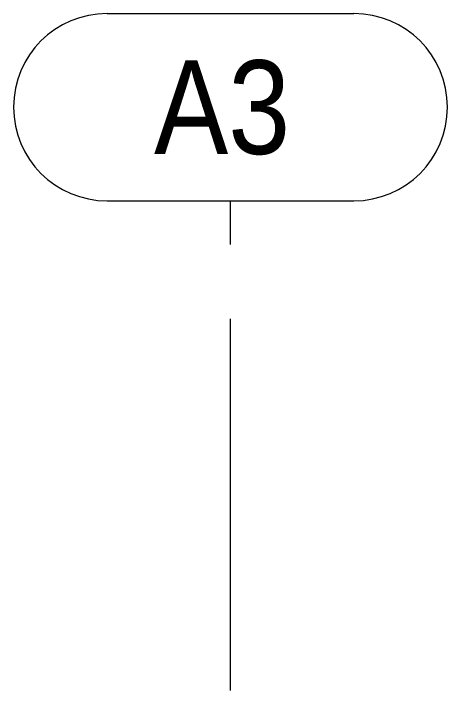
# Model space of a CAD drawing. Header units: millimetres. Extents: x 652937 to 1670132, y 1473552 to 2851037.
# Drawn here: x 663421.643 to 663423.496, y 1524471.11 to 1524474.002 of the extents above; entities that cross this region are included whole.
import ezdxf

# ---------------------------------------------------------------- set-up
doc = ezdxf.new("R2010")
doc.units = ezdxf.units.MM
doc.linetypes.add('XKITLINE00', pattern=[0])
doc.layers.add('S-GRID', color=7, linetype='Continuous', lineweight=9)
doc.styles.add('Arial', font='arial.ttf')

# ---------------------------------------------------------------- blocks, each defined once
blk = doc.blocks.new('*A15581049')
at = {"layer": 'S-GRID', "color": 7, "linetype": 'XKITLINE00', "lineweight": 0}
for p, q in [((625.077209, 199.689035), (625.077209, 200.620335)), ((625.077209, 190.164035), (625.077209, 198.101535))]:
    blk.add_line(p, q, dxfattribs=at)
at = {"layer": 'S-GRID', "color": 7, "style": 'Arial', "width": 0.85}
blk.add_text('A3', height=2, dxfattribs=at).set_placement((623.445861, 201.620335))
blk = doc.blocks.new('*A17771267')
at = {"layer": 'S-GRID', "color": 7, "linetype": 'XKITLINE00', "lineweight": 0}
for p, q in [((622.445861, 204.620335), (627.708556, 204.620335)), ((622.445861, 200.620335), (627.708556, 200.620335))]:
    blk.add_line(p, q, dxfattribs=at)
for centre, start, end in [((622.445861, 202.620335), 90, 270), ((627.708556, 202.620335), 270, 90)]:
    blk.add_arc(centre, 2, start, end, dxfattribs=at)
blk = doc.blocks.new('s13')
at = {"color": 7, "lineweight": 0, "xscale": 200, "yscale": 200, "zscale": 200}
for name in ['*A17771267', '*A15581049']:
    blk.add_blockref(name, (-125633.2, 57033.4), dxfattribs=at)

msp = doc.modelspace()

# ---------------------------------------------------------------- block references
at = {"color": 7, "xscale": 0.001, "yscale": 0.001, "zscale": 0.001}
msp.add_blockref('s13', (663423.1875, 1524376.0443), dxfattribs=at)

doc.saveas('drawing.dxf')
